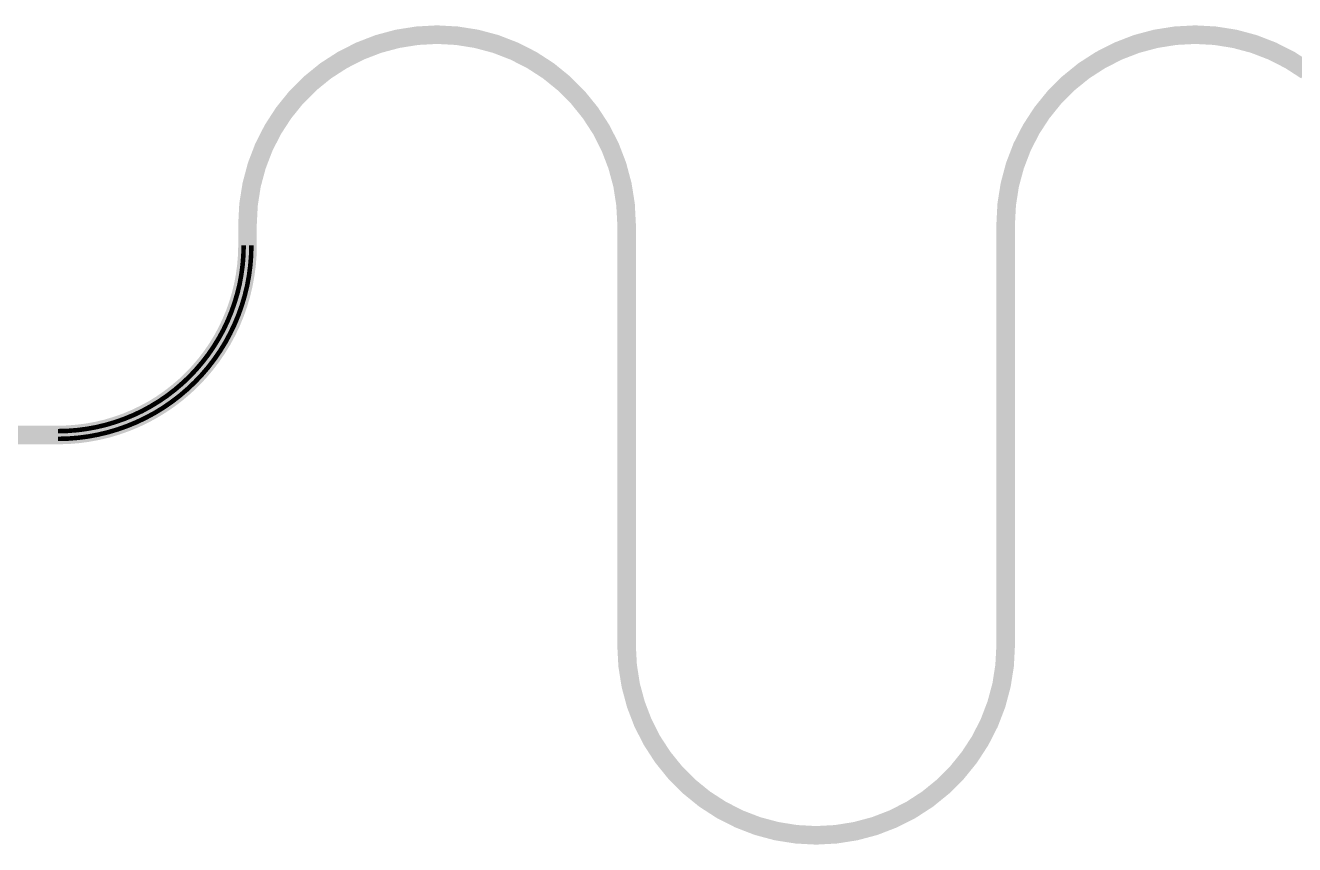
# Model space of a CAD drawing. Extents: x -200 to 7200, y -200 to 2100.
# Drawn here: x 4121.5 to 4322.3, y 885.2 to 1014.8 of the extents above; entities that cross this region are included whole.
import ezdxf

# ---------------------------------------------------------------- set-up
doc = ezdxf.new("R2010")
doc.units = 0
doc.layers.add('GAP', color=1, linetype='continuous')
doc.layers.add('PIN', color=3, linetype='continuous')

# ---------------------------------------------------------------- blocks, each defined once
blk = doc.blocks.new('R1C1BGAP')
for points in [[(4183.32, 1014.65), (4183.32, 1014.65), (4180.07, 1014.14)], [(4183.63, 1011.73), (4183.32, 1014.65), (4180.68, 1011.26), (4180.07, 1014.14)], [(4186.61, 1014.83), (4186.61, 1014.83), (4183.32, 1014.65)], [(4186.61, 1011.89), (4186.61, 1014.83), (4183.63, 1011.73), (4183.32, 1014.65)], [(4189.9, 1014.65), (4189.9, 1014.65), (4186.61, 1014.83)], [(4189.59, 1011.73), (4189.9, 1014.65), (4186.61, 1011.89), (4186.61, 1014.83)], [(4192.54, 1011.26), (4193.15, 1014.14), (4189.59, 1011.73), (4189.9, 1014.65)], [(4193.15, 1014.14), (4193.15, 1014.14), (4189.9, 1014.65)], [(4303.32, 1014.65), (4303.32, 1014.65), (4300.07, 1014.14)], [(4303.63, 1011.73), (4303.32, 1014.65), (4300.68, 1011.26), (4300.07, 1014.14)], [(4306.61, 1014.83), (4306.61, 1014.83), (4303.32, 1014.65)], [(4306.61, 1011.89), (4306.61, 1014.83), (4303.63, 1011.73), (4303.32, 1014.65)], [(4309.9, 1014.65), (4309.9, 1014.65), (4306.61, 1014.83)], [(4309.59, 1011.73), (4309.9, 1014.65), (4306.61, 1011.89), (4306.61, 1014.83)], [(4312.54, 1011.26), (4313.15, 1014.14), (4309.59, 1011.73), (4309.9, 1014.65)], [(4313.15, 1014.14), (4313.15, 1014.14), (4309.9, 1014.65)], [(4176.89, 1013.29), (4176.89, 1013.29), (4173.81, 1012.1)], [(4177.79, 1010.49), (4176.89, 1013.29), (4175.01, 1009.42), (4173.81, 1012.1)], [(4180.07, 1014.14), (4180.07, 1014.14), (4176.89, 1013.29)], [(4180.68, 1011.26), (4180.07, 1014.14), (4177.79, 1010.49), (4176.89, 1013.29)], [(4195.43, 1010.49), (4196.33, 1013.29), (4192.54, 1011.26), (4193.15, 1014.14)], [(4196.33, 1013.29), (4196.33, 1013.29), (4193.15, 1014.14)], [(4198.21, 1009.42), (4199.41, 1012.1), (4195.43, 1010.49), (4196.33, 1013.29)], [(4199.41, 1012.1), (4199.41, 1012.1), (4196.33, 1013.29)], [(4296.89, 1013.29), (4296.89, 1013.29), (4293.81, 1012.1)], [(4297.79, 1010.49), (4296.89, 1013.29), (4295.01, 1009.42), (4293.81, 1012.1)], [(4300.07, 1014.14), (4300.07, 1014.14), (4296.89, 1013.29)], [(4300.68, 1011.26), (4300.07, 1014.14), (4297.79, 1010.49), (4296.89, 1013.29)], [(4315.43, 1010.49), (4316.33, 1013.29), (4312.54, 1011.26), (4313.15, 1014.14)], [(4316.33, 1013.29), (4316.33, 1013.29), (4313.15, 1014.14)], [(4318.21, 1009.42), (4319.41, 1012.1), (4315.43, 1010.49), (4316.33, 1013.29)], [(4319.41, 1012.1), (4319.41, 1012.1), (4316.33, 1013.29)], [(4170.88, 1010.61), (4170.88, 1010.61), (4168.11, 1008.82)], [(4172.35, 1008.06), (4170.88, 1010.61), (4169.84, 1006.44), (4168.11, 1008.82)], [(4173.81, 1012.1), (4173.81, 1012.1), (4170.88, 1010.61)], [(4175.01, 1009.42), (4173.81, 1012.1), (4172.35, 1008.06), (4170.88, 1010.61)], [(4180.68, 1011.26), (4180.68, 1011.26), (4177.79, 1010.49)], [(4183.63, 1011.73), (4183.63, 1011.73), (4180.68, 1011.26)], [(4186.61, 1011.89), (4186.61, 1011.89), (4183.63, 1011.73)], [(4189.59, 1011.73), (4189.59, 1011.73), (4186.61, 1011.89)], [(4192.54, 1011.26), (4192.54, 1011.26), (4189.59, 1011.73)], [(4195.43, 1010.49), (4195.43, 1010.49), (4192.54, 1011.26)], [(4200.88, 1008.06), (4202.35, 1010.61), (4198.21, 1009.42), (4199.41, 1012.1)], [(4202.35, 1010.61), (4202.35, 1010.61), (4199.41, 1012.1)], [(4203.38, 1006.44), (4205.11, 1008.82), (4200.88, 1008.06), (4202.35, 1010.61)], [(4205.11, 1008.82), (4205.11, 1008.82), (4202.35, 1010.61)], [(4290.88, 1010.61), (4290.88, 1010.61), (4288.11, 1008.82)], [(4292.35, 1008.06), (4290.88, 1010.61), (4289.84, 1006.44), (4288.11, 1008.82)], [(4293.81, 1012.1), (4293.81, 1012.1), (4290.88, 1010.61)], [(4295.01, 1009.42), (4293.81, 1012.1), (4292.35, 1008.06), (4290.88, 1010.61)], [(4300.68, 1011.26), (4300.68, 1011.26), (4297.79, 1010.49)], [(4303.63, 1011.73), (4303.63, 1011.73), (4300.68, 1011.26)], [(4306.61, 1011.89), (4306.61, 1011.89), (4303.63, 1011.73)], [(4309.59, 1011.73), (4309.59, 1011.73), (4306.61, 1011.89)], [(4312.54, 1011.26), (4312.54, 1011.26), (4309.59, 1011.73)], [(4315.43, 1010.49), (4315.43, 1010.49), (4312.54, 1011.26)], [(4320.88, 1008.06), (4322.35, 1010.61), (4318.21, 1009.42), (4319.41, 1012.1)], [(4322.35, 1010.61), (4322.35, 1010.61), (4319.41, 1012.1)], [(4323.38, 1006.44), (4325.11, 1008.82), (4320.88, 1008.06), (4322.35, 1010.61)], [(4325.11, 1008.82), (4325.11, 1008.82), (4322.35, 1010.61)], [(4168.11, 1008.82), (4168.11, 1008.82), (4165.55, 1006.74)], [(4169.84, 1006.44), (4168.11, 1008.82), (4167.52, 1004.56), (4165.55, 1006.74)], [(4175.01, 1009.42), (4175.01, 1009.42), (4172.35, 1008.06)], [(4177.79, 1010.49), (4177.79, 1010.49), (4175.01, 1009.42)], [(4198.21, 1009.42), (4198.21, 1009.42), (4195.43, 1010.49)], [(4200.88, 1008.06), (4200.88, 1008.06), (4198.21, 1009.42)], [(4205.7, 1004.56), (4207.67, 1006.74), (4203.38, 1006.44), (4205.11, 1008.82)], [(4207.67, 1006.74), (4207.67, 1006.74), (4205.11, 1008.82)], [(4288.11, 1008.82), (4288.11, 1008.82), (4285.55, 1006.74)], [(4289.84, 1006.44), (4288.11, 1008.82), (4287.52, 1004.56), (4285.55, 1006.74)], [(4295.01, 1009.42), (4295.01, 1009.42), (4292.35, 1008.06)], [(4297.79, 1010.49), (4297.79, 1010.49), (4295.01, 1009.42)], [(4318.21, 1009.42), (4318.21, 1009.42), (4315.43, 1010.49)], [(4320.88, 1008.06), (4320.88, 1008.06), (4318.21, 1009.42)], [(4165.55, 1006.74), (4165.55, 1006.74), (4163.22, 1004.41)], [(4167.52, 1004.56), (4165.55, 1006.74), (4165.41, 1002.45), (4163.22, 1004.41)], [(4172.35, 1008.06), (4172.35, 1008.06), (4169.84, 1006.44)], [(4203.38, 1006.44), (4203.38, 1006.44), (4200.88, 1008.06)], [(4207.81, 1002.45), (4210, 1004.41), (4205.7, 1004.56), (4207.67, 1006.74)], [(4210, 1004.41), (4210, 1004.41), (4207.67, 1006.74)], [(4285.55, 1006.74), (4285.55, 1006.74), (4283.22, 1004.41)], [(4287.52, 1004.56), (4285.55, 1006.74), (4285.41, 1002.45), (4283.22, 1004.41)], [(4292.35, 1008.06), (4292.35, 1008.06), (4289.84, 1006.44)], [(4323.38, 1006.44), (4323.38, 1006.44), (4320.88, 1008.06)], [(4167.52, 1004.56), (4167.52, 1004.56), (4165.41, 1002.45)], [(4169.84, 1006.44), (4169.84, 1006.44), (4167.52, 1004.56)], [(4205.7, 1004.56), (4205.7, 1004.56), (4203.38, 1006.44)], [(4207.81, 1002.45), (4207.81, 1002.45), (4205.7, 1004.56)], [(4287.52, 1004.56), (4287.52, 1004.56), (4285.41, 1002.45)], [(4289.84, 1006.44), (4289.84, 1006.44), (4287.52, 1004.56)], [(4163.22, 1004.41), (4163.22, 1004.41), (4161.15, 1001.85)], [(4165.41, 1002.45), (4163.22, 1004.41), (4163.53, 1000.12), (4161.15, 1001.85)], [(4209.69, 1000.12), (4212.07, 1001.85), (4207.81, 1002.45), (4210, 1004.41)], [(4212.07, 1001.85), (4212.07, 1001.85), (4210, 1004.41)], [(4283.22, 1004.41), (4283.22, 1004.41), (4281.15, 1001.85)], [(4285.41, 1002.45), (4283.22, 1004.41), (4283.53, 1000.12), (4281.15, 1001.85)], [(4161.15, 1001.85), (4161.15, 1001.85), (4159.36, 999.09)], [(4163.53, 1000.12), (4161.15, 1001.85), (4161.9, 997.62), (4159.36, 999.09)], [(4165.41, 1002.45), (4165.41, 1002.45), (4163.53, 1000.12)], [(4209.69, 1000.12), (4209.69, 1000.12), (4207.81, 1002.45)], [(4211.32, 997.62), (4213.86, 999.09), (4209.69, 1000.12), (4212.07, 1001.85)], [(4213.86, 999.09), (4213.86, 999.09), (4212.07, 1001.85)], [(4281.15, 1001.85), (4281.15, 1001.85), (4279.36, 999.09)], [(4283.53, 1000.12), (4281.15, 1001.85), (4281.9, 997.62), (4279.36, 999.09)], [(4285.41, 1002.45), (4285.41, 1002.45), (4283.53, 1000.12)], [(4159.36, 999.09), (4159.36, 999.09), (4157.86, 996.16)], [(4161.9, 997.62), (4159.36, 999.09), (4160.55, 994.96), (4157.86, 996.16)], [(4163.53, 1000.12), (4163.53, 1000.12), (4161.9, 997.62)], [(4211.32, 997.62), (4211.32, 997.62), (4209.69, 1000.12)], [(4212.67, 994.96), (4215.36, 996.16), (4211.32, 997.62), (4213.86, 999.09)], [(4215.36, 996.16), (4215.36, 996.16), (4213.86, 999.09)], [(4279.36, 999.09), (4279.36, 999.09), (4277.86, 996.16)], [(4281.9, 997.62), (4279.36, 999.09), (4280.55, 994.96), (4277.86, 996.16)], [(4283.53, 1000.12), (4283.53, 1000.12), (4281.9, 997.62)], [(4161.9, 997.62), (4161.9, 997.62), (4160.55, 994.96)], [(4212.67, 994.96), (4212.67, 994.96), (4211.32, 997.62)], [(4281.9, 997.62), (4281.9, 997.62), (4280.55, 994.96)], [(4157.86, 996.16), (4157.86, 996.16), (4156.68, 993.08)], [(4160.55, 994.96), (4157.86, 996.16), (4159.48, 992.17), (4156.68, 993.08)], [(4160.55, 994.96), (4160.55, 994.96), (4159.48, 992.17)], [(4213.74, 992.17), (4216.54, 993.08), (4212.67, 994.96), (4215.36, 996.16)], [(4213.74, 992.17), (4213.74, 992.17), (4212.67, 994.96)], [(4216.54, 993.08), (4216.54, 993.08), (4215.36, 996.16)], [(4277.86, 996.16), (4277.86, 996.16), (4276.68, 993.08)], [(4280.55, 994.96), (4277.86, 996.16), (4279.48, 992.17), (4276.68, 993.08)], [(4280.55, 994.96), (4280.55, 994.96), (4279.48, 992.17)], [(4156.68, 993.08), (4156.68, 993.08), (4155.83, 989.9)], [(4159.48, 992.17), (4156.68, 993.08), (4158.7, 989.29), (4155.83, 989.9)], [(4214.52, 989.29), (4217.39, 989.9), (4213.74, 992.17), (4216.54, 993.08)], [(4217.39, 989.9), (4217.39, 989.9), (4216.54, 993.08)], [(4276.68, 993.08), (4276.68, 993.08), (4275.83, 989.9)], [(4279.48, 992.17), (4276.68, 993.08), (4278.7, 989.29), (4275.83, 989.9)], [(4159.48, 992.17), (4159.48, 992.17), (4158.7, 989.29)], [(4214.52, 989.29), (4214.52, 989.29), (4213.74, 992.17)], [(4279.48, 992.17), (4279.48, 992.17), (4278.7, 989.29)], [(4155.83, 989.9), (4155.83, 989.9), (4155.31, 986.64)], [(4158.7, 989.29), (4155.83, 989.9), (4158.24, 986.34), (4155.31, 986.64)], [(4158.7, 989.29), (4158.7, 989.29), (4158.24, 986.34)], [(4214.98, 986.34), (4217.91, 986.64), (4214.52, 989.29), (4217.39, 989.9)], [(4214.98, 986.34), (4214.98, 986.34), (4214.52, 989.29)], [(4217.91, 986.64), (4217.91, 986.64), (4217.39, 989.9)], [(4275.83, 989.9), (4275.83, 989.9), (4275.31, 986.64)], [(4278.7, 989.29), (4275.83, 989.9), (4278.24, 986.34), (4275.31, 986.64)], [(4278.7, 989.29), (4278.7, 989.29), (4278.24, 986.34)], [(4155.31, 986.64), (4155.31, 986.64), (4155.14, 983.36)], [(4158.24, 986.34), (4155.31, 986.64), (4158.08, 983.36), (4155.14, 983.36)], [(4215.14, 983.36), (4218.08, 983.36), (4214.98, 986.34), (4217.91, 986.64)], [(4218.08, 983.36), (4218.08, 983.36), (4217.91, 986.64)], [(4275.31, 986.64), (4275.31, 986.64), (4275.14, 983.36)], [(4278.24, 986.34), (4275.31, 986.64), (4278.08, 983.36), (4275.14, 983.36)], [(4158.24, 986.34), (4158.24, 986.34), (4158.08, 983.36)], [(4215.14, 983.36), (4215.14, 983.36), (4214.98, 986.34)], [(4278.24, 986.34), (4278.24, 986.34), (4278.08, 983.36)], [(4155.14, 983.36), (4155.14, 980), (4158.08, 983.36), (4158.08, 980)], [(4218.08, 916.64), (4218.08, 983.36), (4215.14, 916.64), (4215.14, 983.36)], [(4275.14, 983.36), (4275.14, 916.64), (4278.08, 983.36), (4278.08, 916.64)], [(4155.1, 978.51), (4155.1, 978.51), (4154.98, 977.02)], [(4155.1, 978.51), (4158.04, 978.35), (4154.98, 977.02), (4157.91, 976.71)], [(4155.14, 980), (4155.14, 980), (4155.1, 978.51)], [(4155.14, 980), (4158.08, 980), (4155.1, 978.51), (4158.04, 978.35)], [(4158.04, 978.35), (4158.04, 978.35), (4157.91, 976.71)], [(4158.08, 980), (4158.08, 980), (4158.04, 978.35)], [(4154.98, 977.02), (4154.98, 977.02), (4154.79, 975.54)], [(4154.98, 977.02), (4157.91, 976.71), (4154.79, 975.54), (4157.69, 975.08)], [(4157.91, 976.71), (4157.91, 976.71), (4157.69, 975.08)], [(4154.79, 975.54), (4154.79, 975.54), (4154.52, 974.07)], [(4154.79, 975.54), (4157.69, 975.08), (4154.52, 974.07), (4157.39, 973.46)], [(4157.69, 975.08), (4157.69, 975.08), (4157.39, 973.46)], [(4154.17, 972.62), (4154.17, 972.62), (4153.74, 971.18)], [(4154.17, 972.62), (4157.01, 971.85), (4153.74, 971.18), (4156.54, 970.28)], [(4154.52, 974.07), (4154.52, 974.07), (4154.17, 972.62)], [(4154.52, 974.07), (4157.39, 973.46), (4154.17, 972.62), (4157.01, 971.85)], [(4157.39, 973.46), (4157.39, 973.46), (4157.01, 971.85)], [(4153.74, 971.18), (4153.74, 971.18), (4153.25, 969.78)], [(4153.74, 971.18), (4156.54, 970.28), (4153.25, 969.78), (4155.99, 968.72)], [(4157.01, 971.85), (4157.01, 971.85), (4156.54, 970.28)], [(4152.67, 968.4), (4152.67, 968.4), (4152.03, 967.05)], [(4152.67, 968.4), (4155.36, 967.2), (4152.03, 967.05), (4154.65, 965.71)], [(4153.25, 969.78), (4153.25, 969.78), (4152.67, 968.4)], [(4153.25, 969.78), (4155.99, 968.72), (4152.67, 968.4), (4155.36, 967.2)], [(4155.99, 968.72), (4155.99, 968.72), (4155.36, 967.2)], [(4156.54, 970.28), (4156.54, 970.28), (4155.99, 968.72)], [(4152.03, 967.05), (4152.03, 967.05), (4151.32, 965.73)], [(4152.03, 967.05), (4154.65, 965.71), (4151.32, 965.73), (4153.86, 964.26)], [(4155.36, 967.2), (4155.36, 967.2), (4154.65, 965.71)], [(4150.54, 964.46), (4150.54, 964.46), (4149.69, 963.23)], [(4150.54, 964.46), (4153, 962.86), (4149.69, 963.23), (4152.07, 961.5)], [(4151.32, 965.73), (4151.32, 965.73), (4150.54, 964.46)], [(4151.32, 965.73), (4153.86, 964.26), (4150.54, 964.46), (4153, 962.86)], [(4154.65, 965.71), (4154.65, 965.71), (4153.86, 964.26)], [(4149.69, 963.23), (4149.69, 963.23), (4148.78, 962.05)], [(4149.69, 963.23), (4152.07, 961.5), (4148.78, 962.05), (4151.07, 960.2)], [(4153, 962.86), (4153, 962.86), (4152.07, 961.5)], [(4153.86, 964.26), (4153.86, 964.26), (4153, 962.86)], [(4147.81, 960.91), (4147.81, 960.91), (4146.78, 959.83)], [(4147.81, 960.91), (4150, 958.94), (4146.78, 959.83), (4148.86, 957.75)], [(4148.78, 962.05), (4148.78, 962.05), (4147.81, 960.91)], [(4148.78, 962.05), (4151.07, 960.2), (4147.81, 960.91), (4150, 958.94)], [(4152.07, 961.5), (4152.07, 961.5), (4151.07, 960.2)], [(4145.7, 958.8), (4145.7, 958.8), (4144.56, 957.83)], [(4145.7, 958.8), (4147.67, 956.61), (4144.56, 957.83), (4146.41, 955.54)], [(4146.78, 959.83), (4146.78, 959.83), (4145.7, 958.8)], [(4146.78, 959.83), (4148.86, 957.75), (4145.7, 958.8), (4147.67, 956.61)], [(4150, 958.94), (4150, 958.94), (4148.86, 957.75)], [(4151.07, 960.2), (4151.07, 960.2), (4150, 958.94)], [(4143.38, 956.92), (4143.38, 956.92), (4142.15, 956.07)], [(4143.38, 956.92), (4145.11, 954.54), (4142.15, 956.07), (4143.75, 953.61)], [(4144.56, 957.83), (4144.56, 957.83), (4143.38, 956.92)], [(4144.56, 957.83), (4146.41, 955.54), (4143.38, 956.92), (4145.11, 954.54)], [(4147.67, 956.61), (4147.67, 956.61), (4146.41, 955.54)], [(4148.86, 957.75), (4148.86, 957.75), (4147.67, 956.61)], [(4139.56, 954.58), (4139.56, 954.58), (4138.21, 953.94)], [(4139.56, 954.58), (4140.9, 951.96), (4138.21, 953.94), (4139.41, 951.25)], [(4140.88, 955.29), (4140.88, 955.29), (4139.56, 954.58)], [(4140.88, 955.29), (4142.35, 952.75), (4139.56, 954.58), (4140.9, 951.96)], [(4142.15, 956.07), (4142.15, 956.07), (4140.88, 955.29)], [(4142.15, 956.07), (4143.75, 953.61), (4140.88, 955.29), (4142.35, 952.75)], [(4145.11, 954.54), (4145.11, 954.54), (4143.75, 953.61)], [(4146.41, 955.54), (4146.41, 955.54), (4145.11, 954.54)], [(4133.99, 952.44), (4133.99, 952.44), (4132.54, 952.09)], [(4133.99, 952.44), (4134.76, 949.6), (4132.54, 952.09), (4133.15, 949.22)], [(4135.43, 952.87), (4135.43, 952.87), (4133.99, 952.44)], [(4135.43, 952.87), (4136.33, 950.07), (4133.99, 952.44), (4134.76, 949.6)], [(4136.83, 953.36), (4136.83, 953.36), (4135.43, 952.87)], [(4136.83, 953.36), (4137.89, 950.62), (4135.43, 952.87), (4136.33, 950.07)], [(4138.21, 953.94), (4138.21, 953.94), (4136.83, 953.36)], [(4138.21, 953.94), (4139.41, 951.25), (4136.83, 953.36), (4137.89, 950.62)], [(4142.35, 952.75), (4142.35, 952.75), (4140.9, 951.96)], [(4143.75, 953.61), (4143.75, 953.61), (4142.35, 952.75)], [(4126.61, 951.47), (3203.5, 951.47), (4126.61, 948.53), (3203.5, 948.53)], [(4128.1, 951.51), (4128.1, 951.51), (4126.61, 951.47)], [(4128.1, 951.51), (4128.26, 948.57), (4126.61, 951.47), (4126.61, 948.53)], [(4129.59, 951.63), (4129.59, 951.63), (4128.1, 951.51)], [(4129.59, 951.63), (4129.9, 948.7), (4128.1, 951.51), (4128.26, 948.57)], [(4131.07, 951.82), (4131.07, 951.82), (4129.59, 951.63)], [(4131.07, 951.82), (4131.53, 948.92), (4129.59, 951.63), (4129.9, 948.7)], [(4132.54, 952.09), (4132.54, 952.09), (4131.07, 951.82)], [(4132.54, 952.09), (4133.15, 949.22), (4131.07, 951.82), (4131.53, 948.92)], [(4137.89, 950.62), (4137.89, 950.62), (4136.33, 950.07)], [(4139.41, 951.25), (4139.41, 951.25), (4137.89, 950.62)], [(4140.9, 951.96), (4140.9, 951.96), (4139.41, 951.25)], [(4128.26, 948.57), (4128.26, 948.57), (4126.61, 948.53)], [(4129.9, 948.7), (4129.9, 948.7), (4128.26, 948.57)], [(4131.53, 948.92), (4131.53, 948.92), (4129.9, 948.7)], [(4133.15, 949.22), (4133.15, 949.22), (4131.53, 948.92)], [(4134.76, 949.6), (4134.76, 949.6), (4133.15, 949.22)], [(4136.33, 950.07), (4136.33, 950.07), (4134.76, 949.6)], [(4215.31, 913.36), (4215.31, 913.36), (4215.14, 916.64)], [(4218.24, 913.66), (4215.31, 913.36), (4218.08, 916.64), (4215.14, 916.64)], [(4218.24, 913.66), (4218.24, 913.66), (4218.08, 916.64)], [(4275.14, 916.64), (4275.14, 916.64), (4274.98, 913.66)], [(4275.14, 916.64), (4278.08, 916.64), (4274.98, 913.66), (4277.91, 913.36)], [(4278.08, 916.64), (4278.08, 916.64), (4277.91, 913.36)], [(4218.7, 910.71), (4215.83, 910.1), (4218.24, 913.66), (4215.31, 913.36)], [(4215.83, 910.1), (4215.83, 910.1), (4215.31, 913.36)], [(4218.7, 910.71), (4218.7, 910.71), (4218.24, 913.66)], [(4274.98, 913.66), (4274.98, 913.66), (4274.52, 910.71)], [(4274.98, 913.66), (4277.91, 913.36), (4274.52, 910.71), (4277.39, 910.1)], [(4277.91, 913.36), (4277.91, 913.36), (4277.39, 910.1)], [(4219.48, 907.83), (4216.68, 906.92), (4218.7, 910.71), (4215.83, 910.1)], [(4216.68, 906.92), (4216.68, 906.92), (4215.83, 910.1)], [(4219.48, 907.83), (4219.48, 907.83), (4218.7, 910.71)], [(4274.52, 910.71), (4274.52, 910.71), (4273.74, 907.83)], [(4274.52, 910.71), (4277.39, 910.1), (4273.74, 907.83), (4276.54, 906.92)], [(4277.39, 910.1), (4277.39, 910.1), (4276.54, 906.92)], [(4220.55, 905.04), (4217.86, 903.84), (4219.48, 907.83), (4216.68, 906.92)], [(4217.86, 903.84), (4217.86, 903.84), (4216.68, 906.92)], [(4220.55, 905.04), (4220.55, 905.04), (4219.48, 907.83)], [(4273.74, 907.83), (4273.74, 907.83), (4272.67, 905.04)], [(4273.74, 907.83), (4276.54, 906.92), (4272.67, 905.04), (4275.36, 903.84)], [(4276.54, 906.92), (4276.54, 906.92), (4275.36, 903.84)], [(4221.9, 902.38), (4219.36, 900.91), (4220.55, 905.04), (4217.86, 903.84)], [(4221.9, 902.38), (4221.9, 902.38), (4220.55, 905.04)], [(4272.67, 905.04), (4272.67, 905.04), (4271.32, 902.38)], [(4272.67, 905.04), (4275.36, 903.84), (4271.32, 902.38), (4273.86, 900.91)], [(4219.36, 900.91), (4219.36, 900.91), (4217.86, 903.84)], [(4223.53, 899.88), (4221.15, 898.15), (4221.9, 902.38), (4219.36, 900.91)], [(4223.53, 899.88), (4223.53, 899.88), (4221.9, 902.38)], [(4271.32, 902.38), (4271.32, 902.38), (4269.69, 899.88)], [(4271.32, 902.38), (4273.86, 900.91), (4269.69, 899.88), (4272.07, 898.15)], [(4275.36, 903.84), (4275.36, 903.84), (4273.86, 900.91)], [(4221.15, 898.15), (4221.15, 898.15), (4219.36, 900.91)], [(4273.86, 900.91), (4273.86, 900.91), (4272.07, 898.15)], [(4225.41, 897.55), (4223.22, 895.59), (4223.53, 899.88), (4221.15, 898.15)], [(4223.22, 895.59), (4223.22, 895.59), (4221.15, 898.15)], [(4225.41, 897.55), (4225.41, 897.55), (4223.53, 899.88)], [(4269.69, 899.88), (4269.69, 899.88), (4267.81, 897.55)], [(4269.69, 899.88), (4272.07, 898.15), (4267.81, 897.55), (4270, 895.59)], [(4272.07, 898.15), (4272.07, 898.15), (4270, 895.59)], [(4227.52, 895.44), (4225.55, 893.26), (4225.41, 897.55), (4223.22, 895.59)], [(4227.52, 895.44), (4227.52, 895.44), (4225.41, 897.55)], [(4267.81, 897.55), (4267.81, 897.55), (4265.7, 895.44)], [(4267.81, 897.55), (4270, 895.59), (4265.7, 895.44), (4267.67, 893.26)], [(4225.55, 893.26), (4225.55, 893.26), (4223.22, 895.59)], [(4229.84, 893.56), (4228.11, 891.18), (4227.52, 895.44), (4225.55, 893.26)], [(4229.84, 893.56), (4229.84, 893.56), (4227.52, 895.44)], [(4265.7, 895.44), (4265.7, 895.44), (4263.38, 893.56)], [(4265.7, 895.44), (4267.67, 893.26), (4263.38, 893.56), (4265.11, 891.18)], [(4270, 895.59), (4270, 895.59), (4267.67, 893.26)], [(4228.11, 891.18), (4228.11, 891.18), (4225.55, 893.26)], [(4232.35, 891.94), (4230.88, 889.39), (4229.84, 893.56), (4228.11, 891.18)], [(4232.35, 891.94), (4232.35, 891.94), (4229.84, 893.56)], [(4263.38, 893.56), (4263.38, 893.56), (4260.88, 891.94)], [(4263.38, 893.56), (4265.11, 891.18), (4260.88, 891.94), (4262.35, 889.39)], [(4267.67, 893.26), (4267.67, 893.26), (4265.11, 891.18)], [(4230.88, 889.39), (4230.88, 889.39), (4228.11, 891.18)], [(4235.01, 890.58), (4233.81, 887.9), (4232.35, 891.94), (4230.88, 889.39)], [(4235.01, 890.58), (4235.01, 890.58), (4232.35, 891.94)], [(4237.79, 889.51), (4236.89, 886.71), (4235.01, 890.58), (4233.81, 887.9)], [(4237.79, 889.51), (4237.79, 889.51), (4235.01, 890.58)], [(4258.21, 890.58), (4258.21, 890.58), (4255.43, 889.51)], [(4258.21, 890.58), (4259.41, 887.9), (4255.43, 889.51), (4256.33, 886.71)], [(4260.88, 891.94), (4260.88, 891.94), (4258.21, 890.58)], [(4260.88, 891.94), (4262.35, 889.39), (4258.21, 890.58), (4259.41, 887.9)], [(4265.11, 891.18), (4265.11, 891.18), (4262.35, 889.39)], [(4233.81, 887.9), (4233.81, 887.9), (4230.88, 889.39)], [(4240.68, 888.74), (4240.07, 885.86), (4237.79, 889.51), (4236.89, 886.71)], [(4240.68, 888.74), (4240.68, 888.74), (4237.79, 889.51)], [(4243.63, 888.27), (4243.32, 885.35), (4240.68, 888.74), (4240.07, 885.86)], [(4243.63, 888.27), (4243.63, 888.27), (4240.68, 888.74)], [(4246.61, 888.11), (4246.61, 885.17), (4243.63, 888.27), (4243.32, 885.35)], [(4246.61, 888.11), (4246.61, 888.11), (4243.63, 888.27)], [(4249.59, 888.27), (4249.59, 888.27), (4246.61, 888.11)], [(4249.59, 888.27), (4249.9, 885.35), (4246.61, 888.11), (4246.61, 885.17)], [(4252.54, 888.74), (4252.54, 888.74), (4249.59, 888.27)], [(4252.54, 888.74), (4253.15, 885.86), (4249.59, 888.27), (4249.9, 885.35)], [(4255.43, 889.51), (4255.43, 889.51), (4252.54, 888.74)], [(4255.43, 889.51), (4256.33, 886.71), (4252.54, 888.74), (4253.15, 885.86)], [(4262.35, 889.39), (4262.35, 889.39), (4259.41, 887.9)], [(4236.89, 886.71), (4236.89, 886.71), (4233.81, 887.9)], [(4240.07, 885.86), (4240.07, 885.86), (4236.89, 886.71)], [(4256.33, 886.71), (4256.33, 886.71), (4253.15, 885.86)], [(4259.41, 887.9), (4259.41, 887.9), (4256.33, 886.71)], [(4243.32, 885.35), (4243.32, 885.35), (4240.07, 885.86)], [(4246.61, 885.17), (4246.61, 885.17), (4243.32, 885.35)], [(4249.9, 885.35), (4249.9, 885.35), (4246.61, 885.17)], [(4253.15, 885.86), (4253.15, 885.86), (4249.9, 885.35)]]:
    blk.add_solid(points)
blk = doc.blocks.new('R1C1BPIN')
for points in [[(4177.26, 1012.12), (4177.04, 1012.81), (4174.31, 1010.99), (4174.01, 1011.65)], [(4180.32, 1012.94), (4180.17, 1013.65), (4177.26, 1012.12), (4177.04, 1012.81)], [(4183.45, 1013.44), (4183.37, 1014.16), (4180.32, 1012.94), (4180.17, 1013.65)], [(4183.58, 1012.23), (4183.5, 1012.94), (4180.57, 1011.75), (4180.42, 1012.46)], [(4186.61, 1013.61), (4186.61, 1014.33), (4183.45, 1013.44), (4183.37, 1014.16)], [(4186.61, 1012.39), (4186.61, 1013.11), (4183.58, 1012.23), (4183.5, 1012.94)], [(4189.77, 1013.44), (4189.85, 1014.16), (4186.61, 1013.61), (4186.61, 1014.33)], [(4189.64, 1012.23), (4189.72, 1012.94), (4186.61, 1012.39), (4186.61, 1013.11)], [(4192.65, 1011.75), (4192.8, 1012.46), (4189.64, 1012.23), (4189.72, 1012.94)], [(4192.9, 1012.94), (4193.05, 1013.65), (4189.77, 1013.44), (4189.85, 1014.16)], [(4195.96, 1012.12), (4196.18, 1012.81), (4192.9, 1012.94), (4193.05, 1013.65)], [(4198.91, 1010.99), (4199.21, 1011.65), (4195.96, 1012.12), (4196.18, 1012.81)], [(4297.26, 1012.12), (4297.04, 1012.81), (4294.31, 1010.99), (4294.01, 1011.65)], [(4300.32, 1012.94), (4300.17, 1013.65), (4297.26, 1012.12), (4297.04, 1012.81)], [(4303.45, 1013.44), (4303.37, 1014.16), (4300.32, 1012.94), (4300.17, 1013.65)], [(4303.58, 1012.23), (4303.5, 1012.94), (4300.57, 1011.75), (4300.42, 1012.46)], [(4306.61, 1013.61), (4306.61, 1014.33), (4303.45, 1013.44), (4303.37, 1014.16)], [(4306.61, 1012.39), (4306.61, 1013.11), (4303.58, 1012.23), (4303.5, 1012.94)], [(4309.77, 1013.44), (4309.85, 1014.16), (4306.61, 1013.61), (4306.61, 1014.33)], [(4309.64, 1012.23), (4309.72, 1012.94), (4306.61, 1012.39), (4306.61, 1013.11)], [(4312.65, 1011.75), (4312.8, 1012.46), (4309.64, 1012.23), (4309.72, 1012.94)], [(4312.9, 1012.94), (4313.05, 1013.65), (4309.77, 1013.44), (4309.85, 1014.16)], [(4315.96, 1012.12), (4316.18, 1012.81), (4312.9, 1012.94), (4313.05, 1013.65)], [(4318.91, 1010.99), (4319.21, 1011.65), (4315.96, 1012.12), (4316.18, 1012.81)], [(4174.31, 1010.99), (4174.01, 1011.65), (4171.49, 1009.55), (4171.12, 1010.18)], [(4174.8, 1009.88), (4174.51, 1010.53), (4172.1, 1008.5), (4171.74, 1009.12)], [(4177.64, 1010.96), (4177.42, 1011.65), (4174.8, 1009.88), (4174.51, 1010.53)], [(4180.57, 1011.75), (4180.42, 1012.46), (4177.64, 1010.96), (4177.42, 1011.65)], [(4195.58, 1010.96), (4195.8, 1011.65), (4192.65, 1011.75), (4192.8, 1012.46)], [(4198.42, 1009.88), (4198.71, 1010.53), (4195.58, 1010.96), (4195.8, 1011.65)], [(4201.13, 1008.5), (4201.49, 1009.12), (4198.42, 1009.88), (4198.71, 1010.53)], [(4201.74, 1009.55), (4202.1, 1010.18), (4198.91, 1010.99), (4199.21, 1011.65)], [(4294.31, 1010.99), (4294.01, 1011.65), (4291.49, 1009.55), (4291.12, 1010.18)], [(4294.8, 1009.88), (4294.51, 1010.53), (4292.1, 1008.5), (4291.74, 1009.12)], [(4297.64, 1010.96), (4297.42, 1011.65), (4294.8, 1009.88), (4294.51, 1010.53)], [(4300.57, 1011.75), (4300.42, 1012.46), (4297.64, 1010.96), (4297.42, 1011.65)], [(4315.58, 1010.96), (4315.8, 1011.65), (4312.65, 1011.75), (4312.8, 1012.46)], [(4318.42, 1009.88), (4318.71, 1010.53), (4315.58, 1010.96), (4315.8, 1011.65)], [(4321.13, 1008.5), (4321.49, 1009.12), (4318.42, 1009.88), (4318.71, 1010.53)], [(4321.74, 1009.55), (4322.1, 1010.18), (4318.91, 1010.99), (4319.21, 1011.65)], [(4171.49, 1009.55), (4171.12, 1010.18), (4168.83, 1007.83), (4168.41, 1008.41)], [(4172.1, 1008.5), (4171.74, 1009.12), (4169.55, 1006.84), (4169.12, 1007.42)], [(4203.67, 1006.84), (4204.1, 1007.42), (4201.13, 1008.5), (4201.49, 1009.12)], [(4204.39, 1007.83), (4204.81, 1008.41), (4201.74, 1009.55), (4202.1, 1010.18)], [(4291.49, 1009.55), (4291.12, 1010.18), (4288.83, 1007.83), (4288.41, 1008.41)], [(4292.1, 1008.5), (4291.74, 1009.12), (4289.55, 1006.84), (4289.12, 1007.42)], [(4323.67, 1006.84), (4324.1, 1007.42), (4321.13, 1008.5), (4321.49, 1009.12)], [(4324.39, 1007.83), (4324.81, 1008.41), (4321.74, 1009.55), (4322.1, 1010.18)], [(4168.83, 1007.83), (4168.41, 1008.41), (4166.37, 1005.84), (4165.89, 1006.37)], [(4169.55, 1006.84), (4169.12, 1007.42), (4167.19, 1004.93), (4166.7, 1005.46)], [(4206.03, 1004.93), (4206.52, 1005.46), (4203.67, 1006.84), (4204.1, 1007.42)], [(4206.85, 1005.84), (4207.33, 1006.37), (4204.39, 1007.83), (4204.81, 1008.41)], [(4288.83, 1007.83), (4288.41, 1008.41), (4286.37, 1005.84), (4285.89, 1006.37)], [(4289.55, 1006.84), (4289.12, 1007.42), (4287.19, 1004.93), (4286.7, 1005.46)], [(4166.37, 1005.84), (4165.89, 1006.37), (4164.13, 1003.6), (4163.59, 1004.08)], [(4167.19, 1004.93), (4166.7, 1005.46), (4165.04, 1002.78), (4164.5, 1003.26)], [(4208.18, 1002.78), (4208.72, 1003.26), (4206.03, 1004.93), (4206.52, 1005.46)], [(4209.09, 1003.6), (4209.63, 1004.08), (4206.85, 1005.84), (4207.33, 1006.37)], [(4286.37, 1005.84), (4285.89, 1006.37), (4284.13, 1003.6), (4283.59, 1004.08)], [(4287.19, 1004.93), (4286.7, 1005.46), (4285.04, 1002.78), (4284.5, 1003.26)], [(4164.13, 1003.6), (4163.59, 1004.08), (4162.14, 1001.14), (4161.55, 1001.56)], [(4165.04, 1002.78), (4164.5, 1003.26), (4163.12, 1000.42), (4162.54, 1000.84)], [(4210.1, 1000.42), (4210.68, 1000.84), (4208.18, 1002.78), (4208.72, 1003.26)], [(4211.08, 1001.14), (4211.67, 1001.56), (4209.09, 1003.6), (4209.63, 1004.08)], [(4284.13, 1003.6), (4283.59, 1004.08), (4282.14, 1001.14), (4281.55, 1001.56)], [(4285.04, 1002.78), (4284.5, 1003.26), (4283.12, 1000.42), (4282.54, 1000.84)], [(4162.14, 1001.14), (4161.55, 1001.56), (4160.41, 998.48), (4159.79, 998.84)], [(4163.12, 1000.42), (4162.54, 1000.84), (4161.47, 997.87), (4160.85, 998.23)], [(4211.75, 997.87), (4212.37, 998.23), (4210.1, 1000.42), (4210.68, 1000.84)], [(4212.81, 998.48), (4213.43, 998.84), (4211.08, 1001.14), (4211.67, 1001.56)], [(4282.14, 1001.14), (4281.55, 1001.56), (4280.41, 998.48), (4279.79, 998.84)], [(4283.12, 1000.42), (4282.54, 1000.84), (4281.47, 997.87), (4280.85, 998.23)], [(4160.41, 998.48), (4159.79, 998.84), (4158.98, 995.66), (4158.32, 995.95)], [(4214.24, 995.66), (4214.9, 995.95), (4212.81, 998.48), (4213.43, 998.84)], [(4280.41, 998.48), (4279.79, 998.84), (4278.98, 995.66), (4278.32, 995.95)], [(4161.47, 997.87), (4160.85, 998.23), (4160.09, 995.16), (4159.43, 995.46)], [(4213.13, 995.16), (4213.79, 995.46), (4211.75, 997.87), (4212.37, 998.23)], [(4281.47, 997.87), (4280.85, 998.23), (4280.09, 995.16), (4279.43, 995.46)], [(4158.98, 995.66), (4158.32, 995.95), (4157.84, 992.7), (4157.16, 992.93)], [(4160.09, 995.16), (4159.43, 995.46), (4159, 992.33), (4158.32, 992.55)], [(4214.22, 992.33), (4214.9, 992.55), (4213.13, 995.16), (4213.79, 995.46)], [(4215.38, 992.7), (4216.06, 992.93), (4214.24, 995.66), (4214.9, 995.95)], [(4278.98, 995.66), (4278.32, 995.95), (4277.84, 992.7), (4277.16, 992.93)], [(4280.09, 995.16), (4279.43, 995.46), (4279, 992.33), (4278.32, 992.55)], [(4157.84, 992.7), (4157.16, 992.93), (4157.02, 989.64), (4156.32, 989.79)], [(4159, 992.33), (4158.32, 992.55), (4158.21, 989.39), (4157.51, 989.54)], [(4215.01, 989.39), (4215.71, 989.54), (4214.22, 992.33), (4214.9, 992.55)], [(4216.2, 989.64), (4216.9, 989.79), (4215.38, 992.7), (4216.06, 992.93)], [(4277.84, 992.7), (4277.16, 992.93), (4277.02, 989.64), (4276.32, 989.79)], [(4279, 992.33), (4278.32, 992.55), (4278.21, 989.39), (4277.51, 989.54)], [(4157.02, 989.64), (4156.32, 989.79), (4156.53, 986.52), (4155.81, 986.59)], [(4158.21, 989.39), (4157.51, 989.54), (4157.74, 986.39), (4157.02, 986.47)], [(4215.48, 986.39), (4216.2, 986.47), (4215.01, 989.39), (4215.71, 989.54)], [(4216.69, 986.52), (4217.41, 986.59), (4216.2, 989.64), (4216.9, 989.79)], [(4277.02, 989.64), (4276.32, 989.79), (4276.53, 986.52), (4275.81, 986.59)], [(4278.21, 989.39), (4277.51, 989.54), (4277.74, 986.39), (4277.02, 986.47)], [(4156.53, 986.52), (4155.81, 986.59), (4156.36, 983.36), (4155.64, 983.36)], [(4157.74, 986.39), (4157.02, 986.47), (4157.58, 983.36), (4156.86, 983.36)], [(4215.64, 983.36), (4216.36, 983.36), (4215.48, 986.39), (4216.2, 986.47)], [(4216.86, 983.36), (4217.58, 983.36), (4216.69, 986.52), (4217.41, 986.59)], [(4276.53, 986.52), (4275.81, 986.59), (4276.36, 983.36), (4275.64, 983.36)], [(4277.74, 986.39), (4277.02, 986.47), (4277.58, 983.36), (4276.86, 983.36)], [(4156.36, 983.36), (4156.36, 980), (4155.64, 983.36), (4155.64, 980)], [(4156.86, 983.36), (4156.86, 980), (4157.58, 983.36), (4157.58, 980)], [(4216.36, 916.64), (4216.36, 983.36), (4215.64, 916.64), (4215.64, 983.36)], [(4216.86, 916.64), (4216.86, 983.36), (4217.58, 916.64), (4217.58, 983.36)], [(4276.36, 983.36), (4276.36, 916.64), (4275.64, 983.36), (4275.64, 916.64)], [(4276.86, 983.36), (4276.86, 916.64), (4277.58, 983.36), (4277.58, 916.64)], [(4155.6, 978.48), (4156.32, 978.44), (4155.48, 976.97), (4156.2, 976.89)], [(4155.64, 980), (4156.36, 980), (4155.6, 978.48), (4156.32, 978.44)], [(4156.82, 978.42), (4157.54, 978.38), (4156.69, 976.84), (4157.41, 976.76)], [(4156.86, 980), (4157.58, 980), (4156.82, 978.42), (4157.54, 978.38)], [(4155.48, 976.97), (4156.2, 976.89), (4155.28, 975.46), (4155.99, 975.35)], [(4156.69, 976.84), (4157.41, 976.76), (4156.49, 975.27), (4157.2, 975.16)], [(4155.28, 975.46), (4155.99, 975.35), (4155.01, 973.96), (4155.71, 973.81)], [(4156.49, 975.27), (4157.2, 975.16), (4156.2, 973.71), (4156.9, 973.56)], [(4154.65, 972.49), (4155.35, 972.3), (4154.22, 971.03), (4154.9, 970.81)], [(4155.01, 973.96), (4155.71, 973.81), (4154.65, 972.49), (4155.35, 972.3)], [(4156.2, 973.71), (4156.9, 973.56), (4155.83, 972.17), (4156.52, 971.98)], [(4154.22, 971.03), (4154.9, 970.81), (4153.71, 969.6), (4154.38, 969.34)], [(4155.38, 970.65), (4156.06, 970.43), (4154.85, 969.16), (4155.52, 968.9)], [(4155.83, 972.17), (4156.52, 971.98), (4155.38, 970.65), (4156.06, 970.43)], [(4153.71, 969.6), (4154.38, 969.34), (4153.13, 968.19), (4153.79, 967.9)], [(4154.85, 969.16), (4155.52, 968.9), (4154.24, 967.7), (4154.9, 967.4)], [(4152.48, 966.82), (4153.12, 966.49), (4151.75, 965.48), (4152.37, 965.12)], [(4153.13, 968.19), (4153.79, 967.9), (4152.48, 966.82), (4153.12, 966.49)], [(4154.24, 967.7), (4154.9, 967.4), (4153.56, 966.27), (4154.2, 965.94)], [(4151.75, 965.48), (4152.37, 965.12), (4150.96, 964.19), (4151.56, 963.8)], [(4152.81, 964.87), (4153.43, 964.51), (4151.98, 963.52), (4152.58, 963.13)], [(4153.56, 966.27), (4154.2, 965.94), (4152.81, 964.87), (4153.43, 964.51)], [(4150.1, 962.94), (4150.68, 962.51), (4149.17, 961.73), (4149.73, 961.28)], [(4150.96, 964.19), (4151.56, 963.8), (4150.1, 962.94), (4150.68, 962.51)], [(4151.98, 963.52), (4152.58, 963.13), (4151.08, 962.22), (4151.67, 961.8)], [(4148.18, 960.58), (4148.72, 960.09), (4147.14, 959.47), (4147.65, 958.96)], [(4149.17, 961.73), (4149.73, 961.28), (4148.18, 960.58), (4148.72, 960.09)], [(4150.12, 960.96), (4150.68, 960.51), (4149.09, 959.76), (4149.63, 959.28)], [(4151.08, 962.22), (4151.67, 961.8), (4150.12, 960.96), (4150.68, 960.51)], [(4146.03, 958.43), (4146.52, 957.89), (4144.88, 957.44), (4145.33, 956.88)], [(4147.14, 959.47), (4147.65, 958.96), (4146.03, 958.43), (4146.52, 957.89)], [(4148, 958.61), (4148.51, 958.1), (4146.85, 957.52), (4147.33, 956.98)], [(4149.09, 959.76), (4149.63, 959.28), (4148, 958.61), (4148.51, 958.1)], [(4143.67, 956.51), (4144.1, 955.93), (4142.42, 955.65), (4142.81, 955.05)], [(4144.88, 957.44), (4145.33, 956.88), (4143.67, 956.51), (4144.1, 955.93)], [(4145.65, 956.49), (4146.1, 955.93), (4144.39, 955.53), (4144.81, 954.94)], [(4146.85, 957.52), (4147.33, 956.98), (4145.65, 956.49), (4146.1, 955.93)], [(4141.12, 954.86), (4141.49, 954.24), (4139.79, 954.13), (4140.12, 953.49)], [(4142.42, 955.65), (4142.81, 955.05), (4141.12, 954.86), (4141.49, 954.24)], [(4143.09, 954.63), (4143.48, 954.03), (4141.74, 953.8), (4142.1, 953.18)], [(4144.39, 955.53), (4144.81, 954.94), (4143.09, 954.63), (4143.48, 954.03)], [(4135.58, 952.39), (4135.8, 951.71), (4134.12, 951.96), (4134.31, 951.26)], [(4137.01, 952.9), (4137.27, 952.23), (4135.58, 952.39), (4135.8, 951.71)], [(4138.42, 953.48), (4138.71, 952.82), (4137.01, 952.9), (4137.27, 952.23)], [(4138.91, 952.37), (4139.21, 951.71), (4137.45, 951.76), (4137.71, 951.09)], [(4139.79, 954.13), (4140.12, 953.49), (4138.42, 953.48), (4138.71, 952.82)], [(4140.34, 953.05), (4140.67, 952.41), (4138.91, 952.37), (4139.21, 951.71)], [(4141.74, 953.8), (4142.1, 953.18), (4140.34, 953.05), (4140.67, 952.41)], [(4126.61, 950.25), (3203.5, 950.25), (4126.61, 950.97), (3203.5, 950.97)], [(4128.13, 951.01), (4128.17, 950.29), (4126.61, 950.97), (4126.61, 950.25)], [(4129.64, 951.13), (4129.72, 950.41), (4128.13, 951.01), (4128.17, 950.29)], [(4131.15, 951.33), (4131.26, 950.62), (4129.64, 951.13), (4129.72, 950.41)], [(4132.65, 951.6), (4132.8, 950.9), (4131.15, 951.33), (4131.26, 950.62)], [(4132.9, 950.41), (4133.05, 949.71), (4131.34, 950.12), (4131.45, 949.41)], [(4134.12, 951.96), (4134.31, 951.26), (4132.65, 951.6), (4132.8, 950.9)], [(4134.44, 950.78), (4134.63, 950.09), (4132.9, 950.41), (4133.05, 949.71)], [(4135.96, 951.23), (4136.18, 950.55), (4134.44, 950.78), (4134.63, 950.09)], [(4137.45, 951.76), (4137.71, 951.09), (4135.96, 951.23), (4136.18, 950.55)], [(4126.61, 949.75), (3203.5, 949.75), (4126.61, 949.03), (3203.5, 949.03)], [(4128.19, 949.79), (4128.23, 949.07), (4126.61, 949.75), (4126.61, 949.03)], [(4129.77, 949.92), (4129.85, 949.2), (4128.19, 949.79), (4128.23, 949.07)], [(4131.34, 950.12), (4131.45, 949.41), (4129.77, 949.92), (4129.85, 949.2)], [(4216.53, 913.48), (4215.81, 913.41), (4216.36, 916.64), (4215.64, 916.64)], [(4217.74, 913.61), (4217.02, 913.53), (4217.58, 916.64), (4216.86, 916.64)], [(4275.64, 916.64), (4276.36, 916.64), (4275.48, 913.61), (4276.2, 913.53)], [(4276.86, 916.64), (4277.58, 916.64), (4276.69, 913.48), (4277.41, 913.41)], [(4217.02, 910.36), (4216.32, 910.21), (4216.53, 913.48), (4215.81, 913.41)], [(4218.21, 910.61), (4217.51, 910.46), (4217.74, 913.61), (4217.02, 913.53)], [(4275.48, 913.61), (4276.2, 913.53), (4275.01, 910.61), (4275.71, 910.46)], [(4276.69, 913.48), (4277.41, 913.41), (4276.2, 910.36), (4276.9, 910.21)], [(4217.84, 907.3), (4217.16, 907.07), (4217.02, 910.36), (4216.32, 910.21)], [(4219, 907.67), (4218.32, 907.45), (4218.21, 910.61), (4217.51, 910.46)], [(4275.01, 910.61), (4275.71, 910.46), (4274.22, 907.67), (4274.9, 907.45)], [(4276.2, 910.36), (4276.9, 910.21), (4275.38, 907.3), (4276.06, 907.07)], [(4218.98, 904.34), (4218.32, 904.05), (4217.84, 907.3), (4217.16, 907.07)], [(4220.09, 904.84), (4219.43, 904.54), (4219, 907.67), (4218.32, 907.45)], [(4274.22, 907.67), (4274.9, 907.45), (4273.13, 904.84), (4273.79, 904.54)], [(4275.38, 907.3), (4276.06, 907.07), (4274.24, 904.34), (4274.9, 904.05)], [(4220.41, 901.52), (4219.79, 901.16), (4218.98, 904.34), (4218.32, 904.05)], [(4221.47, 902.13), (4220.85, 901.77), (4220.09, 904.84), (4219.43, 904.54)], [(4273.13, 904.84), (4273.79, 904.54), (4271.75, 902.13), (4272.37, 901.77)], [(4274.24, 904.34), (4274.9, 904.05), (4272.81, 901.52), (4273.43, 901.16)], [(4223.12, 899.58), (4222.54, 899.16), (4221.47, 902.13), (4220.85, 901.77)], [(4271.75, 902.13), (4272.37, 901.77), (4270.1, 899.58), (4270.68, 899.16)], [(4222.14, 898.86), (4221.55, 898.44), (4220.41, 901.52), (4219.79, 901.16)], [(4272.81, 901.52), (4273.43, 901.16), (4271.08, 898.86), (4271.67, 898.44)], [(4224.13, 896.4), (4223.59, 895.92), (4222.14, 898.86), (4221.55, 898.44)], [(4225.04, 897.22), (4224.5, 896.74), (4223.12, 899.58), (4222.54, 899.16)], [(4270.1, 899.58), (4270.68, 899.16), (4268.18, 897.22), (4268.72, 896.74)], [(4271.08, 898.86), (4271.67, 898.44), (4269.09, 896.4), (4269.63, 895.92)], [(4226.37, 894.16), (4225.89, 893.63), (4224.13, 896.4), (4223.59, 895.92)], [(4227.19, 895.07), (4226.7, 894.54), (4225.04, 897.22), (4224.5, 896.74)], [(4268.18, 897.22), (4268.72, 896.74), (4266.03, 895.07), (4266.52, 894.54)], [(4269.09, 896.4), (4269.63, 895.92), (4266.85, 894.16), (4267.33, 893.63)], [(4228.83, 892.17), (4228.41, 891.59), (4226.37, 894.16), (4225.89, 893.63)], [(4229.55, 893.16), (4229.12, 892.58), (4227.19, 895.07), (4226.7, 894.54)], [(4266.03, 895.07), (4266.52, 894.54), (4263.67, 893.16), (4264.1, 892.58)], [(4266.85, 894.16), (4267.33, 893.63), (4264.39, 892.17), (4264.81, 891.59)], [(4231.49, 890.45), (4231.12, 889.82), (4228.83, 892.17), (4228.41, 891.59)], [(4232.1, 891.5), (4231.74, 890.88), (4229.55, 893.16), (4229.12, 892.58)], [(4263.67, 893.16), (4264.1, 892.58), (4261.13, 891.5), (4261.49, 890.88)], [(4264.39, 892.17), (4264.81, 891.59), (4261.74, 890.45), (4262.1, 889.82)], [(4234.31, 889.01), (4234.01, 888.35), (4231.49, 890.45), (4231.12, 889.82)], [(4234.8, 890.12), (4234.51, 889.47), (4232.1, 891.5), (4231.74, 890.88)], [(4237.64, 889.04), (4237.42, 888.35), (4234.8, 890.12), (4234.51, 889.47)], [(4258.42, 890.12), (4258.71, 889.47), (4255.58, 889.04), (4255.8, 888.35)], [(4261.13, 891.5), (4261.49, 890.88), (4258.42, 890.12), (4258.71, 889.47)], [(4261.74, 890.45), (4262.1, 889.82), (4258.91, 889.01), (4259.21, 888.35)], [(4237.26, 887.88), (4237.04, 887.19), (4234.31, 889.01), (4234.01, 888.35)], [(4240.57, 888.25), (4240.42, 887.54), (4237.64, 889.04), (4237.42, 888.35)], [(4243.58, 887.77), (4243.5, 887.06), (4240.57, 888.25), (4240.42, 887.54)], [(4252.65, 888.25), (4252.8, 887.54), (4249.64, 887.77), (4249.72, 887.06)], [(4255.58, 889.04), (4255.8, 888.35), (4252.65, 888.25), (4252.8, 887.54)], [(4258.91, 889.01), (4259.21, 888.35), (4255.96, 887.88), (4256.18, 887.19)], [(4240.32, 887.06), (4240.17, 886.35), (4237.26, 887.88), (4237.04, 887.19)], [(4243.45, 886.56), (4243.37, 885.84), (4240.32, 887.06), (4240.17, 886.35)], [(4246.61, 886.39), (4246.61, 885.67), (4243.45, 886.56), (4243.37, 885.84)], [(4246.61, 887.61), (4246.61, 886.89), (4243.58, 887.77), (4243.5, 887.06)], [(4249.64, 887.77), (4249.72, 887.06), (4246.61, 887.61), (4246.61, 886.89)], [(4249.77, 886.56), (4249.85, 885.84), (4246.61, 886.39), (4246.61, 885.67)], [(4252.9, 887.06), (4253.05, 886.35), (4249.77, 886.56), (4249.85, 885.84)], [(4255.96, 887.88), (4256.18, 887.19), (4252.9, 887.06), (4253.05, 886.35)]]:
    blk.add_solid(points)

msp = doc.modelspace()

# ---------------------------------------------------------------- block references
at = {"layer": 'gap'}
msp.add_blockref('R1C1BGAP', (0, 0), dxfattribs=at)
at = {"layer": 'pin'}
msp.add_blockref('R1C1BPIN', (0, 0), dxfattribs=at)

doc.saveas('drawing.dxf')
